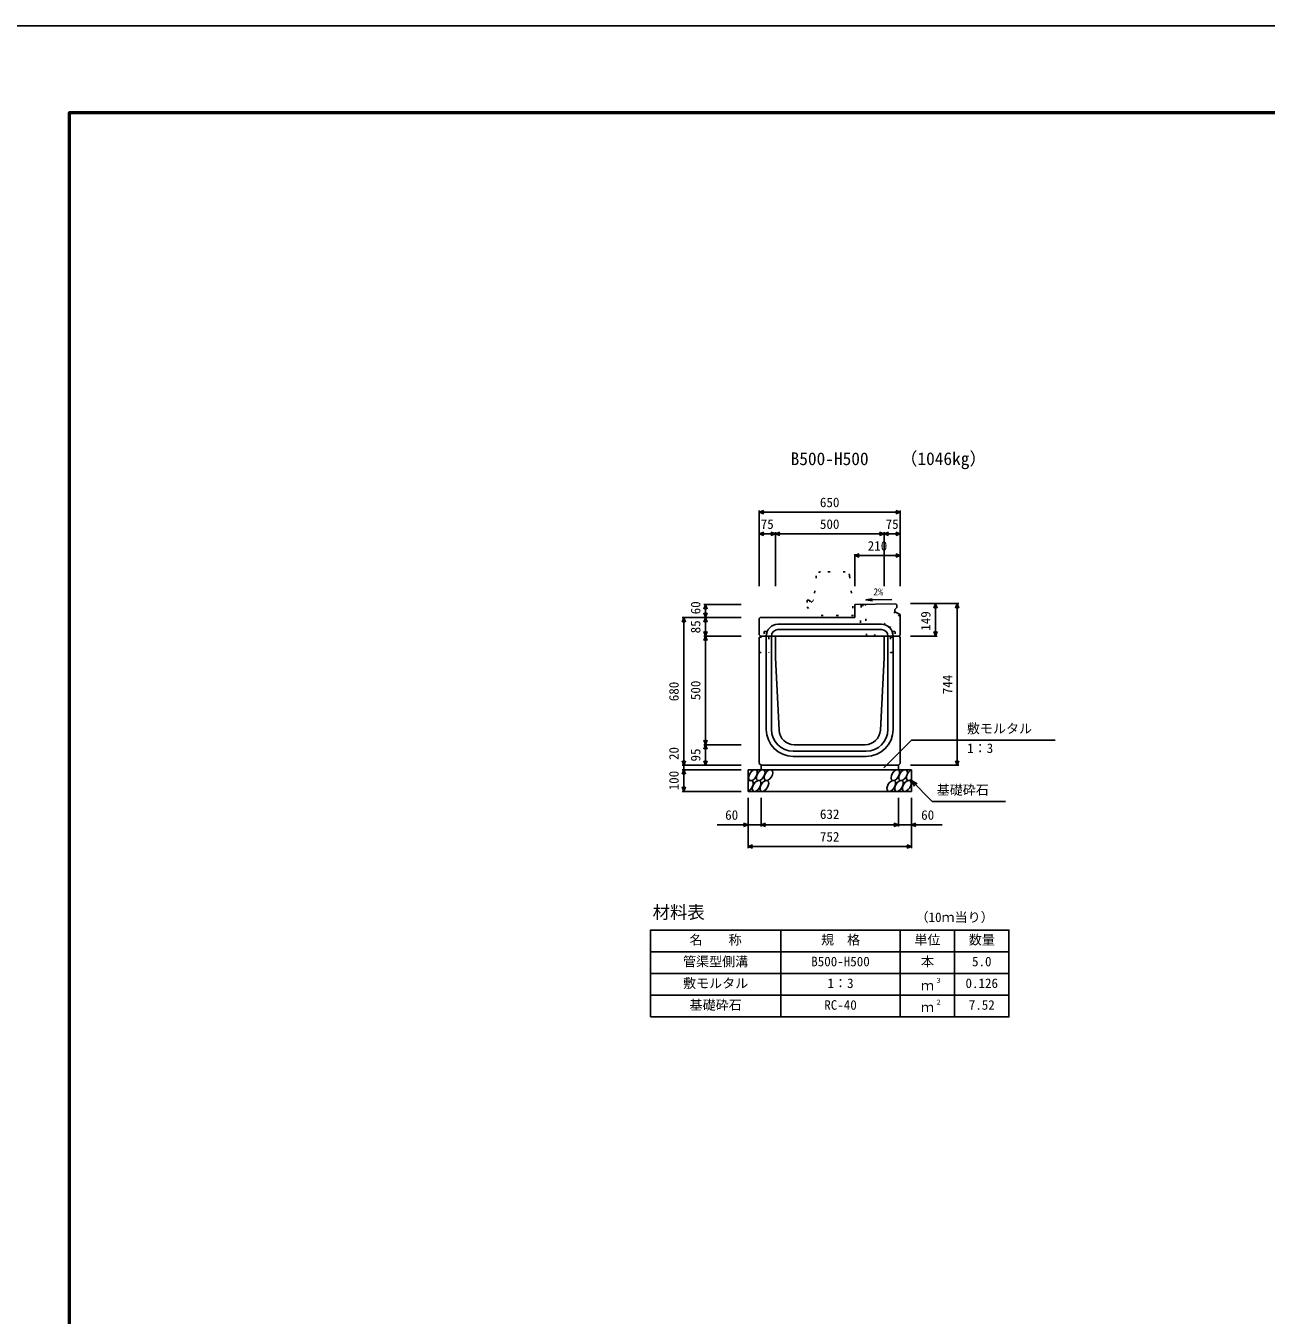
# Model space of a CAD drawing. Units: millimetres, scale not verified. Extents: x -12600 to 12600, y -5940 to 5940.
# Drawn here: x -4000 to 1709, y 6 to 5940 of the extents above; entities that cross this region are included whole.
import ezdxf
from ezdxf.enums import TextEntityAlignment as Align

# ---------------------------------------------------------------- set-up
doc = ezdxf.new("R2010")
doc.units = ezdxf.units.MM
doc.header["$LTSCALE"] = 40
doc.linetypes.add('DOTTED', pattern=[1.75, 0.25, -1.5])
for name, color, linetype, lineweight in [('0-0_DIM', 7, 'Continuous', 25), ('0-1_Defpoints', 5, 'Continuous', 25), ('0-2_HATCH', 6, 'Continuous', 25), ('0-3_HYO', 3, 'Continuous', 25), ('0-4_HYO2', 4, 'Continuous', 25), ('0-5_OUTLINE', 3, 'Continuous', 25), ('0-6_OUTLINE2', 4, 'DOTTED', 25), ('0-7_TXT', 7, 'Continuous', 25), ('0-8_WAKU', 3, 'Continuous', 25)]:
    doc.layers.add(name, color=color, linetype=linetype, lineweight=lineweight)
doc.styles.add('ＭＳ ゴシック', font='')
doc.styles.get('ＭＳ ゴシック').set_extended_font_data('MS Gothic')

msp = doc.modelspace()

# ---------------------------------------------------------------- linework, layer by layer
at = {"layer": '0-0_DIM'}
for p, q in [((-625, 3708.96), (-625, 3361.46)), ((25, 3701.46), (-625, 3701.46)), ((25, 3708.96), (25, 3361.46)), ((-550, 3601.46), (-625, 3601.46)), ((-550, 3608.96), (-550, 3361.46)), ((-550, 3601.46), (-50, 3601.46)), ((-50, 3608.96), (-50, 3361.46)), ((-50, 3601.46), (25, 3601.46)), ((-185, 3508.96), (-185, 3361.46)), ((-185, 3501.46), (25, 3501.46)), ((-879.5, 3276.46), (-707, 3276.46)), ((-872, 3276.46), (-872, 3216.46)), ((294.5, 3280.46), (72, 3280.46)), ((187, 3280.46), (187, 3131.46)), ((287, 3280.46), (287, 2536.46)), ((-979.5, 3216.46), (-707, 3216.46)), ((-972, 3216.46), (-972, 2536.46)), ((-872, 3131.46), (-872, 3216.46)), ((-879.5, 3131.46), (-707, 3131.46)), ((-872, 3131.46), (-872, 2631.46)), ((194.5, 3131.46), (72, 3131.46)), ((-879.5, 2631.46), (-707, 2631.46)), ((-872, 2631.46), (-872, 2536.46)), ((-50.23, 2525.65), (76, 2651.89)), ((76, 2651.89), (737.46, 2651.89)), ((-979.5, 2536.46), (-707, 2536.46)), ((-979.5, 2516.46), (-707, 2516.46)), ((-972, 2536.46), (-972, 2516.46)), ((-972, 2516.46), (-972, 2416.46)), ((294.5, 2536.46), (72, 2536.46)), ((76, 2466.46), (171.76, 2370.71)), ((76, 2466.46), (101.98, 2451.46)), ((76, 2466.46), (91, 2440.48)), ((-979.5, 2416.46), (-707, 2416.46)), ((-676, 2155.1), (-676, 2386.46)), ((-616, 2255.1), (-616, 2386.46)), ((16, 2255.1), (16, 2386.46)), ((76, 2155.1), (76, 2386.46)), ((171.76, 2370.71), (509.31, 2370.71)), ((-676, 2262.6), (-817.79, 2262.6)), ((-676, 2262.6), (-616, 2262.6)), ((-616, 2262.6), (16, 2262.6)), ((76, 2262.6), (16, 2262.6)), ((76, 2262.6), (217.79, 2262.6)), ((-676, 2162.6), (76, 2162.6))]:
    msp.add_line(p, q, dxfattribs=at)
for points in [[(-603.86, 3693.77), (-625, 3701.46), (-603.86, 3709.16)], [(3.86, 3709.16), (25, 3701.46), (3.86, 3693.77)], [(-603.86, 3609.16), (-625, 3601.46), (-603.86, 3593.77)], [(-571.14, 3609.16), (-550, 3601.46), (-571.14, 3593.77)], [(-528.86, 3593.77), (-550, 3601.46), (-528.86, 3609.16)], [(-71.14, 3609.16), (-50, 3601.46), (-71.14, 3593.77)], [(-28.86, 3609.16), (-50, 3601.46), (-28.86, 3593.77)], [(3.86, 3609.16), (25, 3601.46), (3.86, 3593.77)], [(-163.86, 3509.16), (-185, 3501.46), (-163.86, 3493.77)], [(3.86, 3509.16), (25, 3501.46), (3.86, 3493.77)], [(-879.7, 3255.32), (-872, 3276.46), (-864.3, 3255.32)], [(179.3, 3259.32), (187, 3280.46), (194.7, 3259.32)], [(279.3, 3259.32), (287, 3280.46), (294.7, 3259.32)], [(-964.3, 3195.32), (-972, 3216.46), (-979.7, 3195.32)], [(-864.3, 3237.61), (-872, 3216.46), (-879.7, 3237.61)], [(-879.7, 3195.32), (-872, 3216.46), (-864.3, 3195.32)], [(-879.7, 3152.61), (-872, 3131.46), (-864.3, 3152.61)], [(179.3, 3152.61), (187, 3131.46), (194.7, 3152.61)], [(-879.7, 3110.32), (-872, 3131.46), (-864.3, 3110.32)], [(-864.3, 2652.61), (-872, 2631.46), (-879.7, 2652.61)], [(-879.7, 2610.32), (-872, 2631.46), (-864.3, 2610.32)], [(-964.3, 2557.61), (-972, 2536.46), (-979.7, 2557.61)], [(-864.3, 2557.61), (-872, 2536.46), (-879.7, 2557.61)], [(279.3, 2557.61), (287, 2536.46), (294.7, 2557.61)], [(-964.3, 2495.32), (-972, 2516.46), (-979.7, 2495.32)], [(-964.3, 2437.61), (-972, 2416.46), (-979.7, 2437.61)], [(-697.14, 2270.29), (-676, 2262.6), (-697.14, 2254.9)], [(-594.86, 2254.9), (-616, 2262.6), (-594.86, 2270.29)], [(-5.14, 2270.29), (16, 2262.6), (-5.14, 2254.9)], [(97.14, 2270.29), (76, 2262.6), (97.14, 2254.9)], [(-654.86, 2154.9), (-676, 2162.6), (-654.86, 2170.29)], [(54.86, 2170.29), (76, 2162.6), (54.86, 2154.9)]]:
    msp.add_lwpolyline(points, dxfattribs=at)
at = {"layer": '0-1_Defpoints'}
msp.add_lwpolyline([(-4200, -5940), (12600, -5940), (12600, 5940), (-4200, 5940)], close=True, dxfattribs=at)
at = {"layer": '0-2_HATCH'}
for centre in [(-653.11, 2491.46), (-617.63, 2491.46), (-582.16, 2491.46), (2.05, 2491.46), (37.52, 2491.46), (-636.23, 2441.46), (-600.75, 2441.46), (-16.55, 2441.46), (18.93, 2441.46), (54.41, 2441.46)]:
    msp.add_ellipse(centre, major_axis=(14.54, 23.54), ratio=0.5792, dxfattribs=at)
for centre, start_param, end_param in [((73, 2491.46), 0.6666252, 4.1103269), ((-671.7, 2441.46), 3.7419964, 7.318141)]:
    msp.add_ellipse(centre, major_axis=(14.54, 23.54), ratio=0.5792, start_param=start_param, end_param=end_param, dxfattribs=at)
at = {"layer": '0-3_HYO'}
for p, q in [((-525, 1778.36), (-525, 1378.36)), ((25, 1778.36), (25, 1378.36)), ((275, 1778.36), (275, 1378.36)), ((-1125, 1678.36), (525, 1678.36))]:
    msp.add_line(p, q, dxfattribs=at)
msp.add_lwpolyline([(-1125, 1378.36), (525, 1378.36), (525, 1778.36), (-1125, 1778.36)], close=True, dxfattribs=at)
at = {"layer": '0-4_HYO2'}
for p, q in [((-1125, 1578.36), (525, 1578.36)), ((-1125, 1478.36), (525, 1478.36))]:
    msp.add_line(p, q, dxfattribs=at)
at = {"layer": '0-5_OUTLINE', "linetype": 'DOTTED'}
for p, q in [((-361.81, 3408.41), (-373, 3296.46)), ((-228.1, 3426.46), (-341.9, 3426.46)), ((-208.2, 3408.45), (-190, 3226.46)), ((-403, 3296.46), (-403, 3266.46)), ((-403, 3296.46), (-395, 3296.46)), ((-403, 3266.46), (-380, 3226.46)), ((-190, 3226.46), (-380, 3226.46))]:
    msp.add_line(p, q, dxfattribs=at)
at = {"layer": '0-5_OUTLINE'}
for p, q in [((-185, 3276.46), (4, 3280.06)), ((-185, 3276.46), (-185, 3216.46)), ((4, 3280.06), (9, 3275.16)), ((9, 3275.16), (9, 3263.46)), ((-625, 3211.46), (-620, 3216.46)), ((-625, 3137.46), (-625, 3211.46)), ((-620, 3216.46), (-185, 3216.46)), ((0, 3253.46), (9, 3263.46)), ((0, 3253.46), (0, 3243.46)), ((0, 3243.46), (25, 3230.46)), ((25, 3137.46), (25, 3230.46)), ((-625, 3137.46), (-619, 3131.46)), ((-625, 3125.46), (-619, 3131.46)), ((-625, 2545.46), (-625, 3125.46)), ((19, 3131.46), (-619, 3131.46)), ((-550, 3131.46), (-550, 3031.46)), ((-50, 3131.46), (-50, 3031.46)), ((25, 3137.46), (19, 3131.46)), ((25, 3125.46), (19, 3131.46)), ((25, 3125.46), (25, 2545.46)), ((-550, 3031.46), (-533.33, 2697.97)), ((-50, 3031.46), (-66.67, 2697.97)), ((-136.59, 2631.46), (-463.41, 2631.46)), ((-676, 2516.46), (76, 2516.46)), ((-676, 2416.46), (-676, 2516.46)), ((-625, 2545.46), (-616, 2536.46)), ((16, 2536.46), (-616, 2536.46)), ((-616, 2536.46), (-616, 2516.46)), ((16, 2536.46), (25, 2545.46)), ((16, 2536.46), (16, 2516.46)), ((76, 2416.46), (76, 2516.46)), ((-676, 2416.46), (76, 2416.46))]:
    msp.add_line(p, q, dxfattribs=at)
at = {"layer": '0-5_OUTLINE', "linetype": 'DOTTED'}
msp.add_lwpolyline([(-395, 3296.46), (-385, 3286.46), (-375, 3296.46), (-373, 3296.46)], dxfattribs=at)
for centre, start, end in [((-341.9, 3406.46), 90, 174.40835), ((-228.1, 3406.46), 4.08463, 90)]:
    msp.add_arc(centre, 20, start, end, dxfattribs=at)
at = {"layer": '0-5_OUTLINE'}
for centre, start, end in [((-463.41, 2701.46), 182.86241, 270), ((-136.59, 2701.46), 270, 356.75146)]:
    msp.add_arc(centre, 70, start, end, dxfattribs=at)
at = {"layer": '0-6_OUTLINE2'}
for p, q in [((-155, 3272.71), (-161.5, 3131.46)), ((-155, 3272.71), (-157.47, 3276.99)), ((-155, 3272.71), (-137, 3272.71)), ((-137, 3272.71), (-134.27, 3277.43)), ((-130.5, 3131.46), (-137, 3272.71)), ((-97.09, 3131.46), (1.45, 3242.71)), ((23.39, 3231.3), (-54.07, 3131.46)), ((-601.5, 3151.96), (-589.5, 3151.96)), ((-601.5, 3151.96), (-601.5, 3126.96)), ((-589.5, 3151.96), (-589.5, 3126.96)), ((-10.5, 3151.96), (1.5, 3151.96)), ((-10.5, 3151.96), (-10.5, 3126.96)), ((1.5, 3151.96), (1.5, 3126.96)), ((-20.55, 3126.96), (-20.55, 3056.46)), ((-20.55, 3126.96), (23.5, 3126.96)), ((-625, 3056.46), (-580, 3056.46)), ((-20.55, 3056.46), (24.45, 3056.46))]:
    msp.add_line(p, q, dxfattribs=at)
at = {"layer": '0-6_OUTLINE2', "linetype": 'Continuous'}
for p, q in [((-62, 3185.46), (-538, 3185.46)), ((-62, 3161.46), (-538, 3161.46)), ((-592, 3131.46), (-592, 2701.46)), ((-568, 3131.46), (-568, 2701.46)), ((-32, 3131.46), (-32, 2701.46)), ((-8, 3131.46), (-8, 2701.46)), ((-132, 2601.46), (-468, 2601.46)), ((-132, 2577.46), (-468, 2577.46))]:
    msp.add_line(p, q, dxfattribs=at)
at = {"layer": '0-6_OUTLINE2'}
msp.add_lwpolyline([(-623.5, 3126.96), (-580, 3126.96), (-580, 3056.46)], dxfattribs=at)
at = {"layer": '0-6_OUTLINE2', "linetype": 'Continuous'}
for centre, radius, start, end in [((-538, 3131.46), 54, 90, 180), ((-538, 3131.46), 30, 90, 180), ((-62, 3131.46), 54, 0, 90), ((-62, 3131.46), 30, 0, 90), ((-468, 2701.46), 124, 180, 270), ((-468, 2701.46), 100, 180, 270), ((-132, 2701.46), 100, 270, 0), ((-132, 2701.46), 124, 270, 0)]:
    msp.add_arc(centre, radius, start, end, dxfattribs=at)
at = {"layer": '0-7_TXT'}
msp.add_line((-133.34, 3297.45), (-103.7, 3292.8), dxfattribs=at)
msp.add_lwpolyline([(-14.49, 3299.71), (-133.34, 3297.45), (-103.9, 3303.22)], dxfattribs=at)
at = {"layer": '0-8_WAKU', "lineweight": 50}
msp.add_lwpolyline([(-3800, -5540), (12200, -5540), (12200, 5540), (-3800, 5540)], close=True, dxfattribs=at)

# ---------------------------------------------------------------- texts
at = {"layer": '0-0_DIM', "style": 'ＭＳ ゴシック'}
for s, p in [('650', (-345, 3711.46)), ('75', (-617.5, 3611.46)), ('500', (-345, 3611.46)), ('75', (-42.5, 3611.46)), ('210', (-125, 3511.46)), ('敷モルタル', (331.6, 2670.62)), ('1：3', (332.6, 2579.93)), ('基礎砕石', (192.32, 2387.88)), ('60', (-781, 2272.6)), ('632', (-345, 2276.46)), ('60', (121, 2272.6)), ('752', (-345, 2172.6))]:
    msp.add_text(s, height=43.99, dxfattribs=at).set_placement(p, align=Align.BOTTOM_LEFT)
for s, p in [('60', (-882, 3231.46)), ('149', (177, 3155.96)), ('85', (-882, 3143.96)), ('680', (-982, 2831.46)), ('500', (-882, 2836.46)), ('744', (277, 2863.46)), ('20', (-982, 2560.78)), ('95', (-882, 2553.96)), ('100', (-982, 2421.46))]:
    msp.add_text(s, height=43.99, rotation=90, dxfattribs=at).set_placement(p, align=Align.BOTTOM_LEFT)
at = {"layer": '0-7_TXT', "style": 'ＭＳ ゴシック'}
for s, height, p in [('B500-H500', 58.65, (-480, 3900.44)), ('（1046kg）', 58.65, (23.7, 3900.84)), ('2%', 32.99, (-99.41, 3308.46)), ('材料表', 58.65, (-1115, 1813.36)), ('（10ｍ当り）', 43.99, (95, 1802.36)), ('名\u3000\u3000称', 43.99, (-945, 1698.36)), ('規\u3000格', 43.99, (-340, 1698.36)), ('単位', 43.99, (90, 1698.36)), ('数量', 43.99, (340, 1698.36)), ('管渠型側溝', 43.99, (-975, 1598.36)), ('本', 43.99, (120, 1598.36)), ('B500-H500', 43.99, (-385, 1598.36)), ('5.0', 43.99, (355, 1598.36)), ('敷モルタル', 43.99, (-975, 1498.36)), ('1：3', 43.99, (-310, 1498.36)), ('３', 21.99, (185.54, 1528.73)), ('0.126', 43.99, (325, 1498.36)), ('ｍ', 43.99, (120, 1488.36)), ('基礎砕石', 43.99, (-945, 1398.36)), ('RC-40', 43.99, (-325, 1398.36)), ('ｍ', 43.99, (120, 1388.36)), ('２', 21.99, (185.54, 1428.73)), ('7.52', 43.99, (340, 1398.36))]:
    msp.add_text(s, height=height, dxfattribs=at).set_placement(p, align=Align.BOTTOM_LEFT)

doc.saveas('drawing.dxf')
